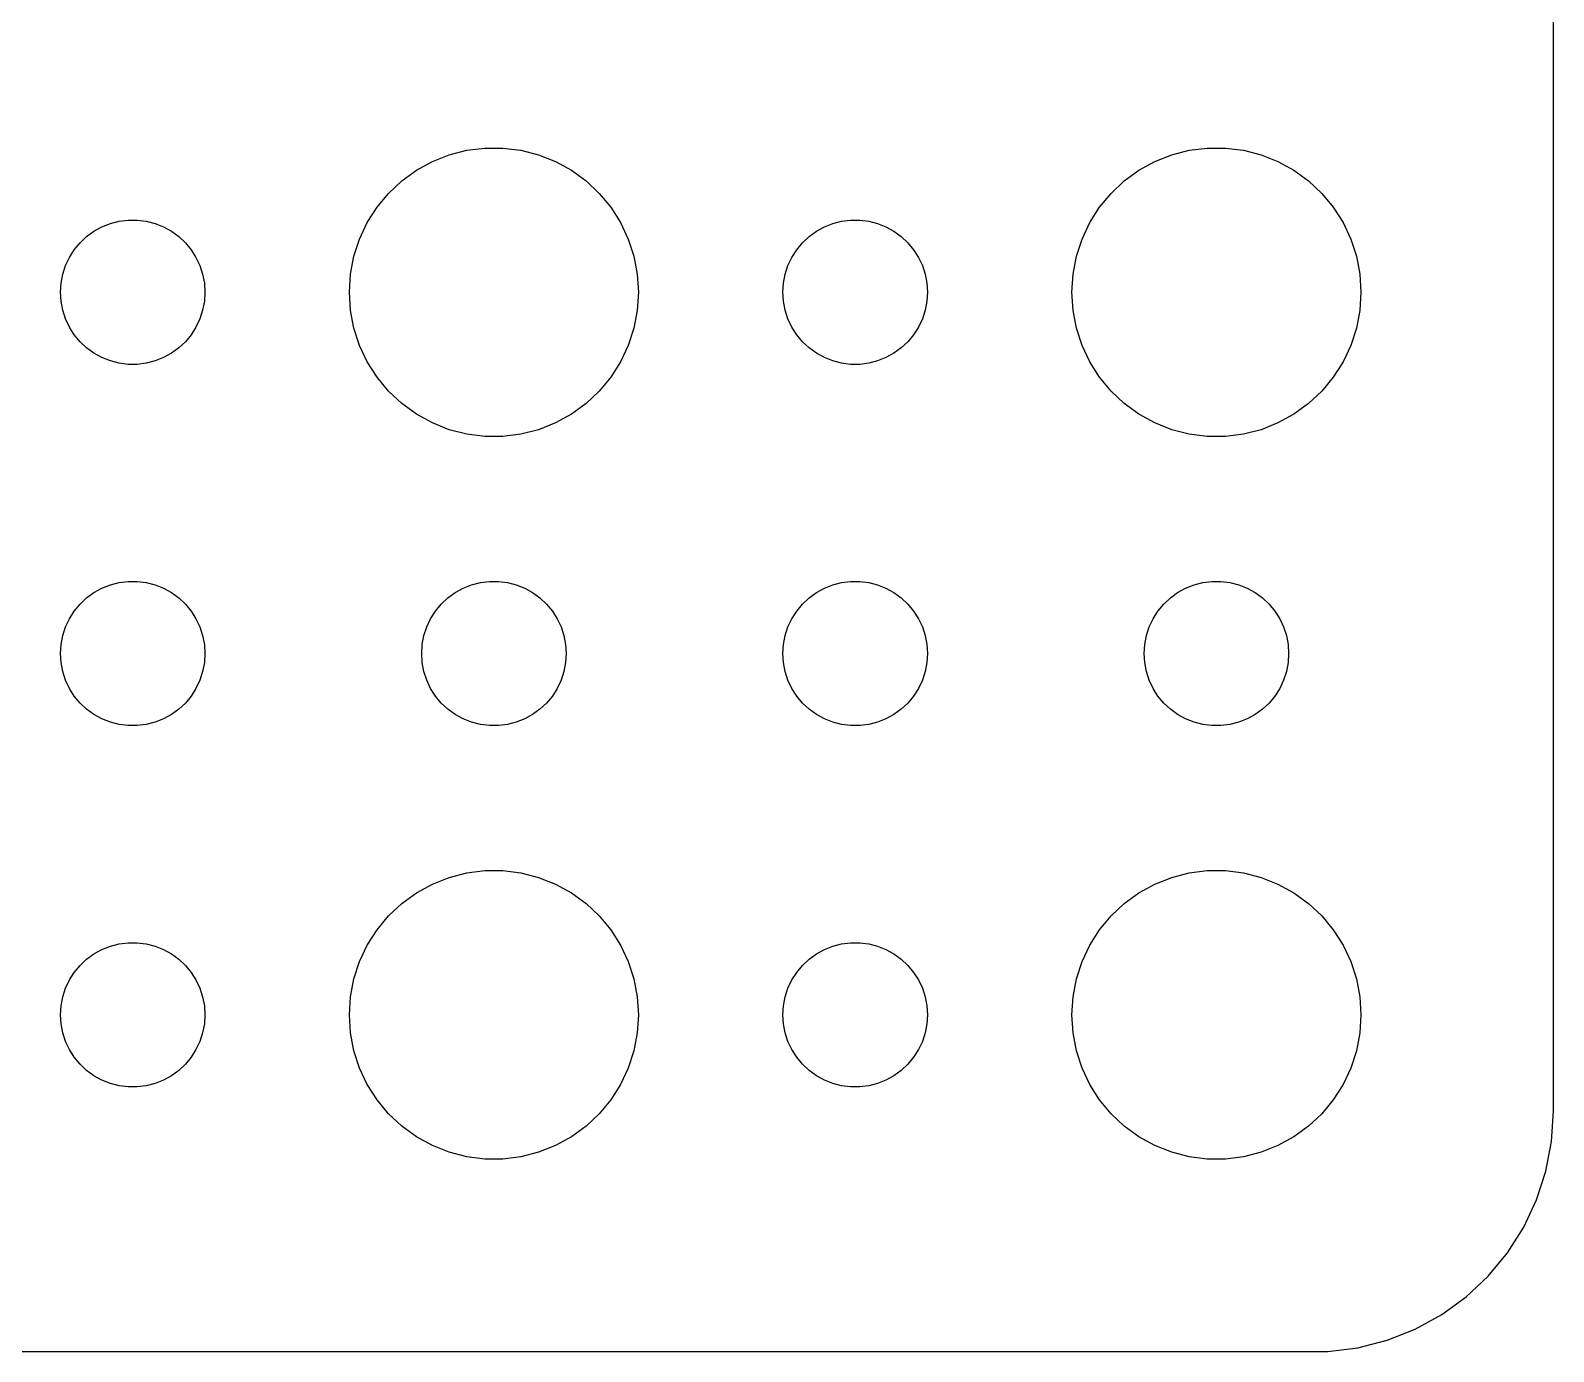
# Model space of a CAD drawing. Header units: metres. Extents: x -120 to 120, y -119 to 119.
# Drawn here: x 87.88 to 119.5, y -119.49 to -92.07 of the extents above; entities that cross this region are included whole.
import ezdxf

# ---------------------------------------------------------------- set-up
doc = ezdxf.new("R2010")
doc.units = ezdxf.units.M

msp = doc.modelspace()

# ---------------------------------------------------------------- linework, layer by layer
for p, q in [((119.5, -114.5), (119.5, 114.5)), ((96.9379, -94.5531), (97.3116, -94.5059)), ((97.3116, -94.5059), (97.6884, -94.5059)), ((97.6884, -94.5059), (98.0621, -94.5531)), ((111.938, -94.5531), (112.312, -94.5059)), ((112.312, -94.5059), (112.688, -94.5059)), ((112.688, -94.5059), (113.062, -94.5531)), ((95.8925, -94.967), (96.2227, -94.7855)), ((96.2227, -94.7855), (96.573, -94.6468)), ((96.573, -94.6468), (96.9379, -94.5531)), ((98.0621, -94.5531), (98.427, -94.6468)), ((98.427, -94.6468), (98.7773, -94.7855)), ((98.7773, -94.7855), (99.1075, -94.967)), ((110.893, -94.967), (111.223, -94.7855)), ((111.223, -94.7855), (111.573, -94.6468)), ((111.573, -94.6468), (111.938, -94.5531)), ((113.062, -94.5531), (113.427, -94.6468)), ((113.427, -94.6468), (113.777, -94.7855)), ((113.777, -94.7855), (114.107, -94.967)), ((95.5877, -95.1885), (95.8925, -94.967)), ((99.1075, -94.967), (99.4123, -95.1885)), ((110.588, -95.1885), (110.893, -94.967)), ((114.107, -94.967), (114.412, -95.1885)), ((95.073, -95.7366), (95.3131, -95.4464)), ((95.3131, -95.4464), (95.5877, -95.1885)), ((99.4123, -95.1885), (99.6869, -95.4464)), ((99.6869, -95.4464), (99.927, -95.7366)), ((110.073, -95.7366), (110.313, -95.4464)), ((110.313, -95.4464), (110.588, -95.1885)), ((114.412, -95.1885), (114.687, -95.4464)), ((114.687, -95.4464), (114.927, -95.7366)), ((94.8711, -96.0547), (95.073, -95.7366)), ((99.927, -95.7366), (100.129, -96.0547)), ((109.871, -96.0547), (110.073, -95.7366)), ((114.927, -95.7366), (115.129, -96.0547)), ((89.3613, -96.1428), (89.5365, -96.0734)), ((89.5365, -96.0734), (89.7189, -96.0266)), ((89.7189, -96.0266), (89.9058, -96.003)), ((89.9058, -96.003), (90.0942, -96.003)), ((90.0942, -96.003), (90.2811, -96.0266)), ((90.2811, -96.0266), (90.4635, -96.0734)), ((90.4635, -96.0734), (90.6387, -96.1428)), ((94.7107, -96.3956), (94.8711, -96.0547)), ((100.129, -96.0547), (100.289, -96.3956)), ((104.361, -96.1428), (104.536, -96.0734)), ((104.536, -96.0734), (104.719, -96.0266)), ((104.719, -96.0266), (104.906, -96.003)), ((104.906, -96.003), (105.094, -96.003)), ((105.094, -96.003), (105.281, -96.0266)), ((105.281, -96.0266), (105.464, -96.0734)), ((105.464, -96.0734), (105.639, -96.1428)), ((109.711, -96.3956), (109.871, -96.0547)), ((115.129, -96.0547), (115.289, -96.3956)), ((88.9065, -96.4732), (89.0439, -96.3442)), ((89.0439, -96.3442), (89.1963, -96.2335)), ((89.1963, -96.2335), (89.3613, -96.1428)), ((90.6387, -96.1428), (90.8037, -96.2335)), ((90.8037, -96.2335), (90.9561, -96.3442)), ((90.9561, -96.3442), (91.0934, -96.4732)), ((94.5943, -96.7539), (94.7107, -96.3956)), ((100.289, -96.3956), (100.406, -96.7539)), ((103.907, -96.4732), (104.044, -96.3442)), ((104.044, -96.3442), (104.196, -96.2335)), ((104.196, -96.2335), (104.361, -96.1428)), ((105.639, -96.1428), (105.804, -96.2335)), ((105.804, -96.2335), (105.956, -96.3442)), ((105.956, -96.3442), (106.093, -96.4732)), ((109.594, -96.7539), (109.711, -96.3956)), ((115.289, -96.3956), (115.406, -96.7539)), ((88.6855, -96.7774), (88.7865, -96.6183)), ((88.7865, -96.6183), (88.9065, -96.4732)), ((91.0934, -96.4732), (91.2135, -96.6183)), ((91.2135, -96.6183), (91.3145, -96.7774)), ((94.5237, -97.124), (94.5943, -96.7539)), ((100.406, -96.7539), (100.476, -97.124)), ((103.686, -96.7774), (103.786, -96.6183)), ((103.786, -96.6183), (103.907, -96.4732)), ((106.093, -96.4732), (106.214, -96.6183)), ((106.214, -96.6183), (106.314, -96.7774)), ((109.524, -97.124), (109.594, -96.7539)), ((115.406, -96.7539), (115.476, -97.124)), ((88.5471, -97.127), (88.6053, -96.9478)), ((88.6053, -96.9478), (88.6855, -96.7774)), ((91.3145, -96.7774), (91.3947, -96.9478)), ((91.3947, -96.9478), (91.4529, -97.127)), ((103.547, -97.127), (103.605, -96.9478)), ((103.605, -96.9478), (103.686, -96.7774)), ((106.314, -96.7774), (106.395, -96.9478)), ((106.395, -96.9478), (106.453, -97.127)), ((88.5, -97.5), (88.5118, -97.312)), ((88.5118, -97.312), (88.5471, -97.127)), ((91.4529, -97.127), (91.4882, -97.312)), ((91.4882, -97.312), (91.5, -97.5)), ((94.5, -97.5), (94.5237, -97.124)), ((100.476, -97.124), (100.5, -97.5)), ((103.5, -97.5), (103.512, -97.312)), ((103.512, -97.312), (103.547, -97.127)), ((106.453, -97.127), (106.488, -97.312)), ((106.488, -97.312), (106.5, -97.5)), ((109.5, -97.5), (109.524, -97.124)), ((115.476, -97.124), (115.5, -97.5)), ((88.5118, -97.688), (88.5, -97.5)), ((88.5471, -97.873), (88.5118, -97.688)), ((91.4882, -97.688), (91.4529, -97.873)), ((91.5, -97.5), (91.4882, -97.688)), ((94.5237, -97.876), (94.5, -97.5)), ((100.5, -97.5), (100.476, -97.876)), ((103.512, -97.688), (103.5, -97.5)), ((103.547, -97.873), (103.512, -97.688)), ((106.488, -97.688), (106.453, -97.873)), ((106.5, -97.5), (106.488, -97.688)), ((109.524, -97.876), (109.5, -97.5)), ((115.5, -97.5), (115.476, -97.876)), ((88.6053, -98.0522), (88.5471, -97.873)), ((91.4529, -97.873), (91.3947, -98.0522)), ((94.5943, -98.2461), (94.5237, -97.876)), ((100.476, -97.876), (100.406, -98.2461)), ((103.605, -98.0522), (103.547, -97.873)), ((106.453, -97.873), (106.395, -98.0522)), ((109.594, -98.2461), (109.524, -97.876)), ((115.476, -97.876), (115.406, -98.2461)), ((88.6855, -98.2226), (88.6053, -98.0522)), ((88.7865, -98.3817), (88.6855, -98.2226)), ((91.3145, -98.2226), (91.2135, -98.3817)), ((91.3947, -98.0522), (91.3145, -98.2226)), ((94.7107, -98.6044), (94.5943, -98.2461)), ((100.406, -98.2461), (100.289, -98.6044)), ((103.686, -98.2226), (103.605, -98.0522)), ((103.786, -98.3817), (103.686, -98.2226)), ((106.314, -98.2226), (106.214, -98.3817)), ((106.395, -98.0522), (106.314, -98.2226)), ((109.711, -98.6044), (109.594, -98.2461)), ((115.406, -98.2461), (115.289, -98.6044)), ((88.9065, -98.5268), (88.7865, -98.3817)), ((89.0439, -98.6558), (88.9065, -98.5268)), ((89.1963, -98.7665), (89.0439, -98.6558)), ((90.9561, -98.6558), (90.8037, -98.7665)), ((91.0934, -98.5268), (90.9561, -98.6558)), ((91.2135, -98.3817), (91.0934, -98.5268)), ((94.8711, -98.9453), (94.7107, -98.6044)), ((100.289, -98.6044), (100.129, -98.9453)), ((103.907, -98.5268), (103.786, -98.3817)), ((104.044, -98.6558), (103.907, -98.5268)), ((104.196, -98.7665), (104.044, -98.6558)), ((105.956, -98.6558), (105.804, -98.7665)), ((106.093, -98.5268), (105.956, -98.6558)), ((106.214, -98.3817), (106.093, -98.5268)), ((109.871, -98.9453), (109.711, -98.6044)), ((115.289, -98.6044), (115.129, -98.9453)), ((89.3613, -98.8572), (89.1963, -98.7665)), ((89.5365, -98.9266), (89.3613, -98.8572)), ((89.7189, -98.9734), (89.5365, -98.9266)), ((89.9058, -98.997), (89.7189, -98.9734)), ((90.2811, -98.9734), (90.0942, -98.997)), ((90.4635, -98.9266), (90.2811, -98.9734)), ((90.6387, -98.8572), (90.4635, -98.9266)), ((90.8037, -98.7665), (90.6387, -98.8572)), ((95.073, -99.2634), (94.8711, -98.9453)), ((100.129, -98.9453), (99.927, -99.2634)), ((104.361, -98.8572), (104.196, -98.7665)), ((104.536, -98.9266), (104.361, -98.8572)), ((104.719, -98.9734), (104.536, -98.9266)), ((104.906, -98.997), (104.719, -98.9734)), ((105.281, -98.9734), (105.094, -98.997)), ((105.464, -98.9266), (105.281, -98.9734)), ((105.639, -98.8572), (105.464, -98.9266)), ((105.804, -98.7665), (105.639, -98.8572)), ((110.073, -99.2634), (109.871, -98.9453)), ((115.129, -98.9453), (114.927, -99.2634)), ((90.0942, -98.997), (89.9058, -98.997)), ((95.3131, -99.5536), (95.073, -99.2634)), ((99.927, -99.2634), (99.6869, -99.5536)), ((105.094, -98.997), (104.906, -98.997)), ((110.313, -99.5536), (110.073, -99.2634)), ((114.927, -99.2634), (114.687, -99.5536)), ((95.5877, -99.8115), (95.3131, -99.5536)), ((99.6869, -99.5536), (99.4123, -99.8115)), ((110.588, -99.8115), (110.313, -99.5536)), ((114.687, -99.5536), (114.412, -99.8115)), ((95.8925, -100.033), (95.5877, -99.8115)), ((99.4123, -99.8115), (99.1075, -100.033)), ((110.893, -100.033), (110.588, -99.8115)), ((114.412, -99.8115), (114.107, -100.033)), ((96.2227, -100.214), (95.8925, -100.033)), ((96.573, -100.353), (96.2227, -100.214)), ((98.7773, -100.214), (98.427, -100.353)), ((99.1075, -100.033), (98.7773, -100.214)), ((111.223, -100.214), (110.893, -100.033)), ((111.573, -100.353), (111.223, -100.214)), ((113.777, -100.214), (113.427, -100.353)), ((114.107, -100.033), (113.777, -100.214)), ((96.9379, -100.447), (96.573, -100.353)), ((97.3116, -100.494), (96.9379, -100.447)), ((97.6884, -100.494), (97.3116, -100.494)), ((98.0621, -100.447), (97.6884, -100.494)), ((98.427, -100.353), (98.0621, -100.447)), ((111.938, -100.447), (111.573, -100.353)), ((112.312, -100.494), (111.938, -100.447)), ((112.688, -100.494), (112.312, -100.494)), ((113.062, -100.447), (112.688, -100.494)), ((113.427, -100.353), (113.062, -100.447)), ((89.1963, -103.734), (89.3613, -103.643)), ((89.3613, -103.643), (89.5365, -103.573)), ((89.5365, -103.573), (89.7189, -103.527)), ((89.7189, -103.527), (89.9058, -103.503)), ((89.9058, -103.503), (90.0942, -103.503)), ((90.0942, -103.503), (90.2811, -103.527)), ((90.2811, -103.527), (90.4635, -103.573)), ((90.4635, -103.573), (90.6387, -103.643)), ((90.6387, -103.643), (90.8037, -103.734)), ((96.6963, -103.734), (96.8613, -103.643)), ((96.8613, -103.643), (97.0365, -103.573)), ((97.0365, -103.573), (97.2189, -103.527)), ((97.2189, -103.527), (97.4058, -103.503)), ((97.4058, -103.503), (97.5942, -103.503)), ((97.5942, -103.503), (97.7811, -103.527)), ((97.7811, -103.527), (97.9635, -103.573)), ((97.9635, -103.573), (98.1387, -103.643)), ((98.1387, -103.643), (98.3037, -103.734)), ((104.196, -103.734), (104.361, -103.643)), ((104.361, -103.643), (104.536, -103.573)), ((104.536, -103.573), (104.719, -103.527)), ((104.719, -103.527), (104.906, -103.503)), ((104.906, -103.503), (105.094, -103.503)), ((105.094, -103.503), (105.281, -103.527)), ((105.281, -103.527), (105.464, -103.573)), ((105.464, -103.573), (105.639, -103.643)), ((105.639, -103.643), (105.804, -103.734)), ((111.696, -103.734), (111.861, -103.643)), ((111.861, -103.643), (112.036, -103.573)), ((112.036, -103.573), (112.219, -103.527)), ((112.219, -103.527), (112.406, -103.503)), ((112.406, -103.503), (112.594, -103.503)), ((112.594, -103.503), (112.781, -103.527)), ((112.781, -103.527), (112.964, -103.573)), ((112.964, -103.573), (113.139, -103.643)), ((113.139, -103.643), (113.304, -103.734)), ((88.7865, -104.118), (88.9065, -103.973)), ((88.9065, -103.973), (89.0439, -103.844)), ((89.0439, -103.844), (89.1963, -103.734)), ((90.8037, -103.734), (90.9561, -103.844)), ((90.9561, -103.844), (91.0934, -103.973)), ((91.0934, -103.973), (91.2135, -104.118)), ((96.2865, -104.118), (96.4065, -103.973)), ((96.4065, -103.973), (96.5439, -103.844)), ((96.5439, -103.844), (96.6963, -103.734)), ((98.3037, -103.734), (98.4561, -103.844)), ((98.4561, -103.844), (98.5934, -103.973)), ((98.5934, -103.973), (98.7135, -104.118)), ((103.786, -104.118), (103.907, -103.973)), ((103.907, -103.973), (104.044, -103.844)), ((104.044, -103.844), (104.196, -103.734)), ((105.804, -103.734), (105.956, -103.844)), ((105.956, -103.844), (106.093, -103.973)), ((106.093, -103.973), (106.214, -104.118)), ((111.286, -104.118), (111.407, -103.973)), ((111.407, -103.973), (111.544, -103.844)), ((111.544, -103.844), (111.696, -103.734)), ((113.304, -103.734), (113.456, -103.844)), ((113.456, -103.844), (113.593, -103.973)), ((113.593, -103.973), (113.714, -104.118)), ((88.6053, -104.448), (88.6855, -104.277)), ((88.6855, -104.277), (88.7865, -104.118)), ((91.2135, -104.118), (91.3145, -104.277)), ((91.3145, -104.277), (91.3947, -104.448)), ((96.1053, -104.448), (96.1855, -104.277)), ((96.1855, -104.277), (96.2865, -104.118)), ((98.7135, -104.118), (98.8145, -104.277)), ((98.8145, -104.277), (98.8947, -104.448)), ((103.605, -104.448), (103.686, -104.277)), ((103.686, -104.277), (103.786, -104.118)), ((106.214, -104.118), (106.314, -104.277)), ((106.314, -104.277), (106.395, -104.448)), ((111.105, -104.448), (111.186, -104.277)), ((111.186, -104.277), (111.286, -104.118)), ((113.714, -104.118), (113.814, -104.277)), ((113.814, -104.277), (113.895, -104.448)), ((88.5118, -104.812), (88.5471, -104.627)), ((88.5471, -104.627), (88.6053, -104.448)), ((91.3947, -104.448), (91.4529, -104.627)), ((91.4529, -104.627), (91.4882, -104.812)), ((96.0118, -104.812), (96.0471, -104.627)), ((96.0471, -104.627), (96.1053, -104.448)), ((98.8947, -104.448), (98.9529, -104.627)), ((98.9529, -104.627), (98.9882, -104.812)), ((103.512, -104.812), (103.547, -104.627)), ((103.547, -104.627), (103.605, -104.448)), ((106.395, -104.448), (106.453, -104.627)), ((106.453, -104.627), (106.488, -104.812)), ((111.012, -104.812), (111.047, -104.627)), ((111.047, -104.627), (111.105, -104.448)), ((113.895, -104.448), (113.953, -104.627)), ((113.953, -104.627), (113.988, -104.812)), ((88.5, -105), (88.5118, -104.812)), ((91.4882, -104.812), (91.5, -105)), ((96, -105), (96.0118, -104.812)), ((98.9882, -104.812), (99, -105)), ((103.5, -105), (103.512, -104.812)), ((106.488, -104.812), (106.5, -105)), ((111, -105), (111.012, -104.812)), ((113.988, -104.812), (114, -105)), ((88.5118, -105.188), (88.5, -105)), ((88.5471, -105.373), (88.5118, -105.188)), ((91.4882, -105.188), (91.4529, -105.373)), ((91.5, -105), (91.4882, -105.188)), ((96.0118, -105.188), (96, -105)), ((96.0471, -105.373), (96.0118, -105.188)), ((98.9882, -105.188), (98.9529, -105.373)), ((99, -105), (98.9882, -105.188)), ((103.512, -105.188), (103.5, -105)), ((103.547, -105.373), (103.512, -105.188)), ((106.488, -105.188), (106.453, -105.373)), ((106.5, -105), (106.488, -105.188)), ((111.012, -105.188), (111, -105)), ((111.047, -105.373), (111.012, -105.188)), ((113.988, -105.188), (113.953, -105.373)), ((114, -105), (113.988, -105.188)), ((88.6053, -105.552), (88.5471, -105.373)), ((88.6855, -105.723), (88.6053, -105.552)), ((91.3947, -105.552), (91.3145, -105.723)), ((91.4529, -105.373), (91.3947, -105.552)), ((96.1053, -105.552), (96.0471, -105.373)), ((96.1855, -105.723), (96.1053, -105.552)), ((98.8947, -105.552), (98.8145, -105.723)), ((98.9529, -105.373), (98.8947, -105.552)), ((103.605, -105.552), (103.547, -105.373)), ((103.686, -105.723), (103.605, -105.552)), ((106.395, -105.552), (106.314, -105.723)), ((106.453, -105.373), (106.395, -105.552)), ((111.105, -105.552), (111.047, -105.373)), ((111.186, -105.723), (111.105, -105.552)), ((113.895, -105.552), (113.814, -105.723)), ((113.953, -105.373), (113.895, -105.552)), ((88.7865, -105.882), (88.6855, -105.723)), ((88.9065, -106.027), (88.7865, -105.882)), ((91.2135, -105.882), (91.0934, -106.027)), ((91.3145, -105.723), (91.2135, -105.882)), ((96.2865, -105.882), (96.1855, -105.723)), ((96.4065, -106.027), (96.2865, -105.882)), ((98.7135, -105.882), (98.5934, -106.027)), ((98.8145, -105.723), (98.7135, -105.882)), ((103.786, -105.882), (103.686, -105.723)), ((103.907, -106.027), (103.786, -105.882)), ((106.214, -105.882), (106.093, -106.027)), ((106.314, -105.723), (106.214, -105.882)), ((111.286, -105.882), (111.186, -105.723)), ((111.407, -106.027), (111.286, -105.882)), ((113.714, -105.882), (113.593, -106.027)), ((113.814, -105.723), (113.714, -105.882)), ((89.0439, -106.156), (88.9065, -106.027)), ((89.1963, -106.266), (89.0439, -106.156)), ((90.9561, -106.156), (90.8037, -106.266)), ((91.0934, -106.027), (90.9561, -106.156)), ((96.5439, -106.156), (96.4065, -106.027)), ((96.6963, -106.266), (96.5439, -106.156)), ((98.4561, -106.156), (98.3037, -106.266)), ((98.5934, -106.027), (98.4561, -106.156)), ((104.044, -106.156), (103.907, -106.027)), ((104.196, -106.266), (104.044, -106.156)), ((105.956, -106.156), (105.804, -106.266)), ((106.093, -106.027), (105.956, -106.156)), ((111.544, -106.156), (111.407, -106.027)), ((111.696, -106.266), (111.544, -106.156)), ((113.456, -106.156), (113.304, -106.266)), ((113.593, -106.027), (113.456, -106.156)), ((89.3613, -106.357), (89.1963, -106.266)), ((89.5365, -106.427), (89.3613, -106.357)), ((89.7189, -106.473), (89.5365, -106.427)), ((89.9058, -106.497), (89.7189, -106.473)), ((90.0942, -106.497), (89.9058, -106.497)), ((90.2811, -106.473), (90.0942, -106.497)), ((90.4635, -106.427), (90.2811, -106.473)), ((90.6387, -106.357), (90.4635, -106.427)), ((90.8037, -106.266), (90.6387, -106.357)), ((96.8613, -106.357), (96.6963, -106.266)), ((97.0365, -106.427), (96.8613, -106.357)), ((97.2189, -106.473), (97.0365, -106.427)), ((97.4058, -106.497), (97.2189, -106.473)), ((97.5942, -106.497), (97.4058, -106.497)), ((97.7811, -106.473), (97.5942, -106.497)), ((97.9635, -106.427), (97.7811, -106.473)), ((98.1387, -106.357), (97.9635, -106.427)), ((98.3037, -106.266), (98.1387, -106.357)), ((104.361, -106.357), (104.196, -106.266)), ((104.536, -106.427), (104.361, -106.357)), ((104.719, -106.473), (104.536, -106.427)), ((104.906, -106.497), (104.719, -106.473)), ((105.094, -106.497), (104.906, -106.497)), ((105.281, -106.473), (105.094, -106.497)), ((105.464, -106.427), (105.281, -106.473)), ((105.639, -106.357), (105.464, -106.427)), ((105.804, -106.266), (105.639, -106.357)), ((111.861, -106.357), (111.696, -106.266)), ((112.036, -106.427), (111.861, -106.357)), ((112.219, -106.473), (112.036, -106.427)), ((112.406, -106.497), (112.219, -106.473)), ((112.594, -106.497), (112.406, -106.497)), ((112.781, -106.473), (112.594, -106.497)), ((112.964, -106.427), (112.781, -106.473)), ((113.139, -106.357), (112.964, -106.427)), ((113.304, -106.266), (113.139, -106.357)), ((96.2227, -109.786), (96.573, -109.647)), ((96.573, -109.647), (96.9379, -109.553)), ((96.9379, -109.553), (97.3116, -109.506)), ((97.3116, -109.506), (97.6884, -109.506)), ((97.6884, -109.506), (98.0621, -109.553)), ((98.0621, -109.553), (98.427, -109.647)), ((98.427, -109.647), (98.7773, -109.786)), ((111.223, -109.786), (111.573, -109.647)), ((111.573, -109.647), (111.938, -109.553)), ((111.938, -109.553), (112.312, -109.506)), ((112.312, -109.506), (112.688, -109.506)), ((112.688, -109.506), (113.062, -109.553)), ((113.062, -109.553), (113.427, -109.647)), ((113.427, -109.647), (113.777, -109.786)), ((95.5877, -110.188), (95.8925, -109.967)), ((95.8925, -109.967), (96.2227, -109.786)), ((98.7773, -109.786), (99.1075, -109.967)), ((99.1075, -109.967), (99.4123, -110.188)), ((110.588, -110.188), (110.893, -109.967)), ((110.893, -109.967), (111.223, -109.786)), ((113.777, -109.786), (114.107, -109.967)), ((114.107, -109.967), (114.412, -110.188)), ((95.3131, -110.446), (95.5877, -110.188)), ((99.4123, -110.188), (99.6869, -110.446)), ((110.313, -110.446), (110.588, -110.188)), ((114.412, -110.188), (114.687, -110.446)), ((95.073, -110.737), (95.3131, -110.446)), ((99.6869, -110.446), (99.927, -110.737)), ((110.073, -110.737), (110.313, -110.446)), ((114.687, -110.446), (114.927, -110.737)), ((94.8711, -111.055), (95.073, -110.737)), ((99.927, -110.737), (100.129, -111.055)), ((109.871, -111.055), (110.073, -110.737)), ((114.927, -110.737), (115.129, -111.055)), ((89.0439, -111.344), (89.1963, -111.234)), ((89.1963, -111.234), (89.3613, -111.143)), ((89.3613, -111.143), (89.5365, -111.073)), ((89.5365, -111.073), (89.7189, -111.027)), ((89.7189, -111.027), (89.9058, -111.003)), ((89.9058, -111.003), (90.0942, -111.003)), ((90.0942, -111.003), (90.2811, -111.027)), ((90.2811, -111.027), (90.4635, -111.073)), ((90.4635, -111.073), (90.6387, -111.143)), ((90.6387, -111.143), (90.8037, -111.234)), ((90.8037, -111.234), (90.9561, -111.344)), ((94.7107, -111.396), (94.8711, -111.055)), ((100.129, -111.055), (100.289, -111.396)), ((104.044, -111.344), (104.196, -111.234)), ((104.196, -111.234), (104.361, -111.143)), ((104.361, -111.143), (104.536, -111.073)), ((104.536, -111.073), (104.719, -111.027)), ((104.719, -111.027), (104.906, -111.003)), ((104.906, -111.003), (105.094, -111.003)), ((105.094, -111.003), (105.281, -111.027)), ((105.281, -111.027), (105.464, -111.073)), ((105.464, -111.073), (105.639, -111.143)), ((105.639, -111.143), (105.804, -111.234)), ((105.804, -111.234), (105.956, -111.344)), ((109.711, -111.396), (109.871, -111.055)), ((115.129, -111.055), (115.289, -111.396)), ((88.6855, -111.777), (88.7865, -111.618)), ((88.7865, -111.618), (88.9065, -111.473)), ((88.9065, -111.473), (89.0439, -111.344)), ((90.9561, -111.344), (91.0934, -111.473)), ((91.0934, -111.473), (91.2135, -111.618)), ((91.2135, -111.618), (91.3145, -111.777)), ((94.5943, -111.754), (94.7107, -111.396)), ((100.289, -111.396), (100.406, -111.754)), ((103.686, -111.777), (103.786, -111.618)), ((103.786, -111.618), (103.907, -111.473)), ((103.907, -111.473), (104.044, -111.344)), ((105.956, -111.344), (106.093, -111.473)), ((106.093, -111.473), (106.214, -111.618)), ((106.214, -111.618), (106.314, -111.777)), ((109.594, -111.754), (109.711, -111.396)), ((115.289, -111.396), (115.406, -111.754)), ((88.6053, -111.948), (88.6855, -111.777)), ((91.3145, -111.777), (91.3947, -111.948)), ((94.5237, -112.124), (94.5943, -111.754)), ((100.406, -111.754), (100.476, -112.124)), ((103.605, -111.948), (103.686, -111.777)), ((106.314, -111.777), (106.395, -111.948)), ((109.524, -112.124), (109.594, -111.754)), ((115.406, -111.754), (115.476, -112.124)), ((88.5118, -112.312), (88.5471, -112.127)), ((88.5471, -112.127), (88.6053, -111.948)), ((91.3947, -111.948), (91.4529, -112.127)), ((91.4529, -112.127), (91.4882, -112.312)), ((94.5, -112.5), (94.5237, -112.124)), ((100.476, -112.124), (100.5, -112.5)), ((103.512, -112.312), (103.547, -112.127)), ((103.547, -112.127), (103.605, -111.948)), ((106.395, -111.948), (106.453, -112.127)), ((106.453, -112.127), (106.488, -112.312)), ((109.5, -112.5), (109.524, -112.124)), ((115.476, -112.124), (115.5, -112.5)), ((88.5, -112.5), (88.5118, -112.312)), ((88.5118, -112.688), (88.5, -112.5)), ((91.4882, -112.312), (91.5, -112.5)), ((91.5, -112.5), (91.4882, -112.688)), ((94.5237, -112.876), (94.5, -112.5)), ((100.5, -112.5), (100.476, -112.876)), ((103.5, -112.5), (103.512, -112.312)), ((103.512, -112.688), (103.5, -112.5)), ((106.488, -112.312), (106.5, -112.5)), ((106.5, -112.5), (106.488, -112.688)), ((109.524, -112.876), (109.5, -112.5)), ((115.5, -112.5), (115.476, -112.876)), ((88.5471, -112.873), (88.5118, -112.688)), ((88.6053, -113.052), (88.5471, -112.873)), ((91.4529, -112.873), (91.3947, -113.052)), ((91.4882, -112.688), (91.4529, -112.873)), ((94.5943, -113.246), (94.5237, -112.876)), ((100.476, -112.876), (100.406, -113.246)), ((103.547, -112.873), (103.512, -112.688)), ((103.605, -113.052), (103.547, -112.873)), ((106.453, -112.873), (106.395, -113.052)), ((106.488, -112.688), (106.453, -112.873)), ((109.594, -113.246), (109.524, -112.876)), ((115.476, -112.876), (115.406, -113.246)), ((88.6855, -113.223), (88.6053, -113.052)), ((91.3947, -113.052), (91.3145, -113.223)), ((103.686, -113.223), (103.605, -113.052)), ((106.395, -113.052), (106.314, -113.223)), ((88.7865, -113.382), (88.6855, -113.223)), ((88.9065, -113.527), (88.7865, -113.382)), ((91.2135, -113.382), (91.0934, -113.527)), ((91.3145, -113.223), (91.2135, -113.382)), ((94.7107, -113.604), (94.5943, -113.246)), ((100.406, -113.246), (100.289, -113.604)), ((103.786, -113.382), (103.686, -113.223)), ((103.907, -113.527), (103.786, -113.382)), ((106.214, -113.382), (106.093, -113.527)), ((106.314, -113.223), (106.214, -113.382)), ((109.711, -113.604), (109.594, -113.246)), ((115.406, -113.246), (115.289, -113.604)), ((89.0439, -113.656), (88.9065, -113.527)), ((89.1963, -113.766), (89.0439, -113.656)), ((89.3613, -113.857), (89.1963, -113.766)), ((90.8037, -113.766), (90.6387, -113.857)), ((90.9561, -113.656), (90.8037, -113.766)), ((91.0934, -113.527), (90.9561, -113.656)), ((94.8711, -113.945), (94.7107, -113.604)), ((100.289, -113.604), (100.129, -113.945)), ((104.044, -113.656), (103.907, -113.527)), ((104.196, -113.766), (104.044, -113.656)), ((104.361, -113.857), (104.196, -113.766)), ((105.804, -113.766), (105.639, -113.857)), ((105.956, -113.656), (105.804, -113.766)), ((106.093, -113.527), (105.956, -113.656)), ((109.871, -113.945), (109.711, -113.604)), ((115.289, -113.604), (115.129, -113.945)), ((89.5365, -113.927), (89.3613, -113.857)), ((89.7189, -113.973), (89.5365, -113.927)), ((89.9058, -113.997), (89.7189, -113.973)), ((90.0942, -113.997), (89.9058, -113.997)), ((90.2811, -113.973), (90.0942, -113.997)), ((90.4635, -113.927), (90.2811, -113.973)), ((90.6387, -113.857), (90.4635, -113.927)), ((95.073, -114.263), (94.8711, -113.945)), ((100.129, -113.945), (99.927, -114.263)), ((104.536, -113.927), (104.361, -113.857)), ((104.719, -113.973), (104.536, -113.927)), ((104.906, -113.997), (104.719, -113.973)), ((105.094, -113.997), (104.906, -113.997)), ((105.281, -113.973), (105.094, -113.997)), ((105.464, -113.927), (105.281, -113.973)), ((105.639, -113.857), (105.464, -113.927)), ((110.073, -114.263), (109.871, -113.945)), ((115.129, -113.945), (114.927, -114.263)), ((95.3131, -114.554), (95.073, -114.263)), ((99.927, -114.263), (99.6869, -114.554)), ((110.313, -114.554), (110.073, -114.263)), ((114.927, -114.263), (114.687, -114.554)), ((95.5877, -114.812), (95.3131, -114.554)), ((99.6869, -114.554), (99.4123, -114.812)), ((110.588, -114.812), (110.313, -114.554)), ((114.687, -114.554), (114.412, -114.812)), ((119.461, -115.127), (119.5, -114.5)), ((95.8925, -115.033), (95.5877, -114.812)), ((96.2227, -115.214), (95.8925, -115.033)), ((99.1075, -115.033), (98.7773, -115.214)), ((99.4123, -114.812), (99.1075, -115.033)), ((110.893, -115.033), (110.588, -114.812)), ((111.223, -115.214), (110.893, -115.033)), ((114.107, -115.033), (113.777, -115.214)), ((114.412, -114.812), (114.107, -115.033)), ((96.573, -115.353), (96.2227, -115.214)), ((96.9379, -115.447), (96.573, -115.353)), ((98.427, -115.353), (98.0621, -115.447)), ((98.7773, -115.214), (98.427, -115.353)), ((111.573, -115.353), (111.223, -115.214)), ((111.938, -115.447), (111.573, -115.353)), ((113.427, -115.353), (113.062, -115.447)), ((113.777, -115.214), (113.427, -115.353)), ((119.343, -115.743), (119.461, -115.127)), ((97.3116, -115.494), (96.9379, -115.447)), ((97.6884, -115.494), (97.3116, -115.494)), ((98.0621, -115.447), (97.6884, -115.494)), ((112.312, -115.494), (111.938, -115.447)), ((112.688, -115.494), (112.312, -115.494)), ((113.062, -115.447), (112.688, -115.494)), ((119.149, -116.341), (119.343, -115.743)), ((118.882, -116.909), (119.149, -116.341)), ((118.545, -117.439), (118.882, -116.909)), ((118.145, -117.923), (118.545, -117.439)), ((117.687, -118.353), (118.145, -117.923)), ((117.179, -118.722), (117.687, -118.353)), ((116.629, -119.024), (117.179, -118.722)), ((116.045, -119.255), (116.629, -119.024)), ((-114.814, -119.49), (114.814, -119.49)), ((114.814, -119.49), (115.437, -119.411)), ((115.437, -119.411), (116.045, -119.255))]:
    msp.add_line(p, q)

doc.saveas('drawing.dxf')
